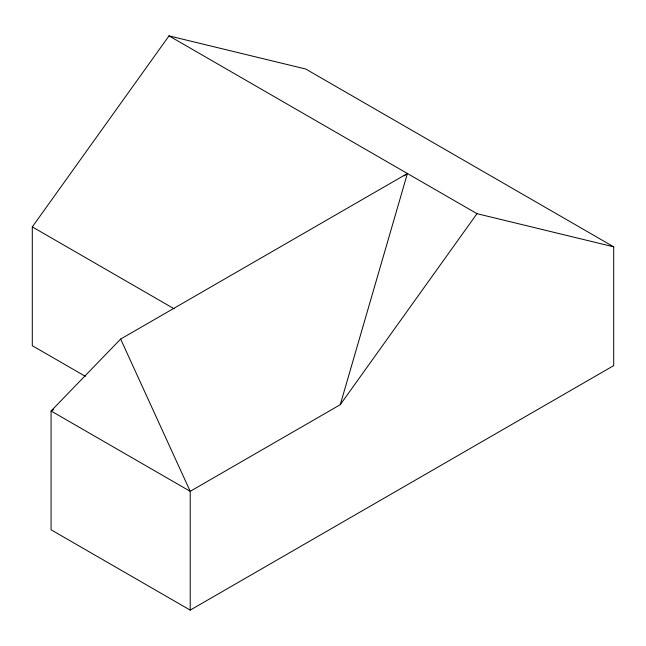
<?xml version="1.0" encoding="UTF-8"?>
<svg xmlns="http://www.w3.org/2000/svg" width="646" height="646" viewBox="0 0 646 646"><rect width="100%" height="100%" fill="white"/><g stroke="black" fill="none" stroke-linecap="round" stroke-linejoin="round"><path stroke-width="0.97" d="M53.691 409.483L51.074 410.993L190.215 491.323L340.264 404.695L407.408 173.508L120.641 339.069L51.074 410.993L51.074 529.793L190.215 610.123L613.7 365.628L613.7 246.829L305.736 69.025L169.018 35.877L32.3 226.899L32.3 345.699L85.385 376.343M340.264 404.695L476.982 213.673L613.7 246.829M404.162 175.882L407.408 173.508M169.018 35.877L476.982 213.673M32.3 226.899L174.145 308.788M120.641 339.069L190.215 491.323L190.215 610.123"/></g></svg>
